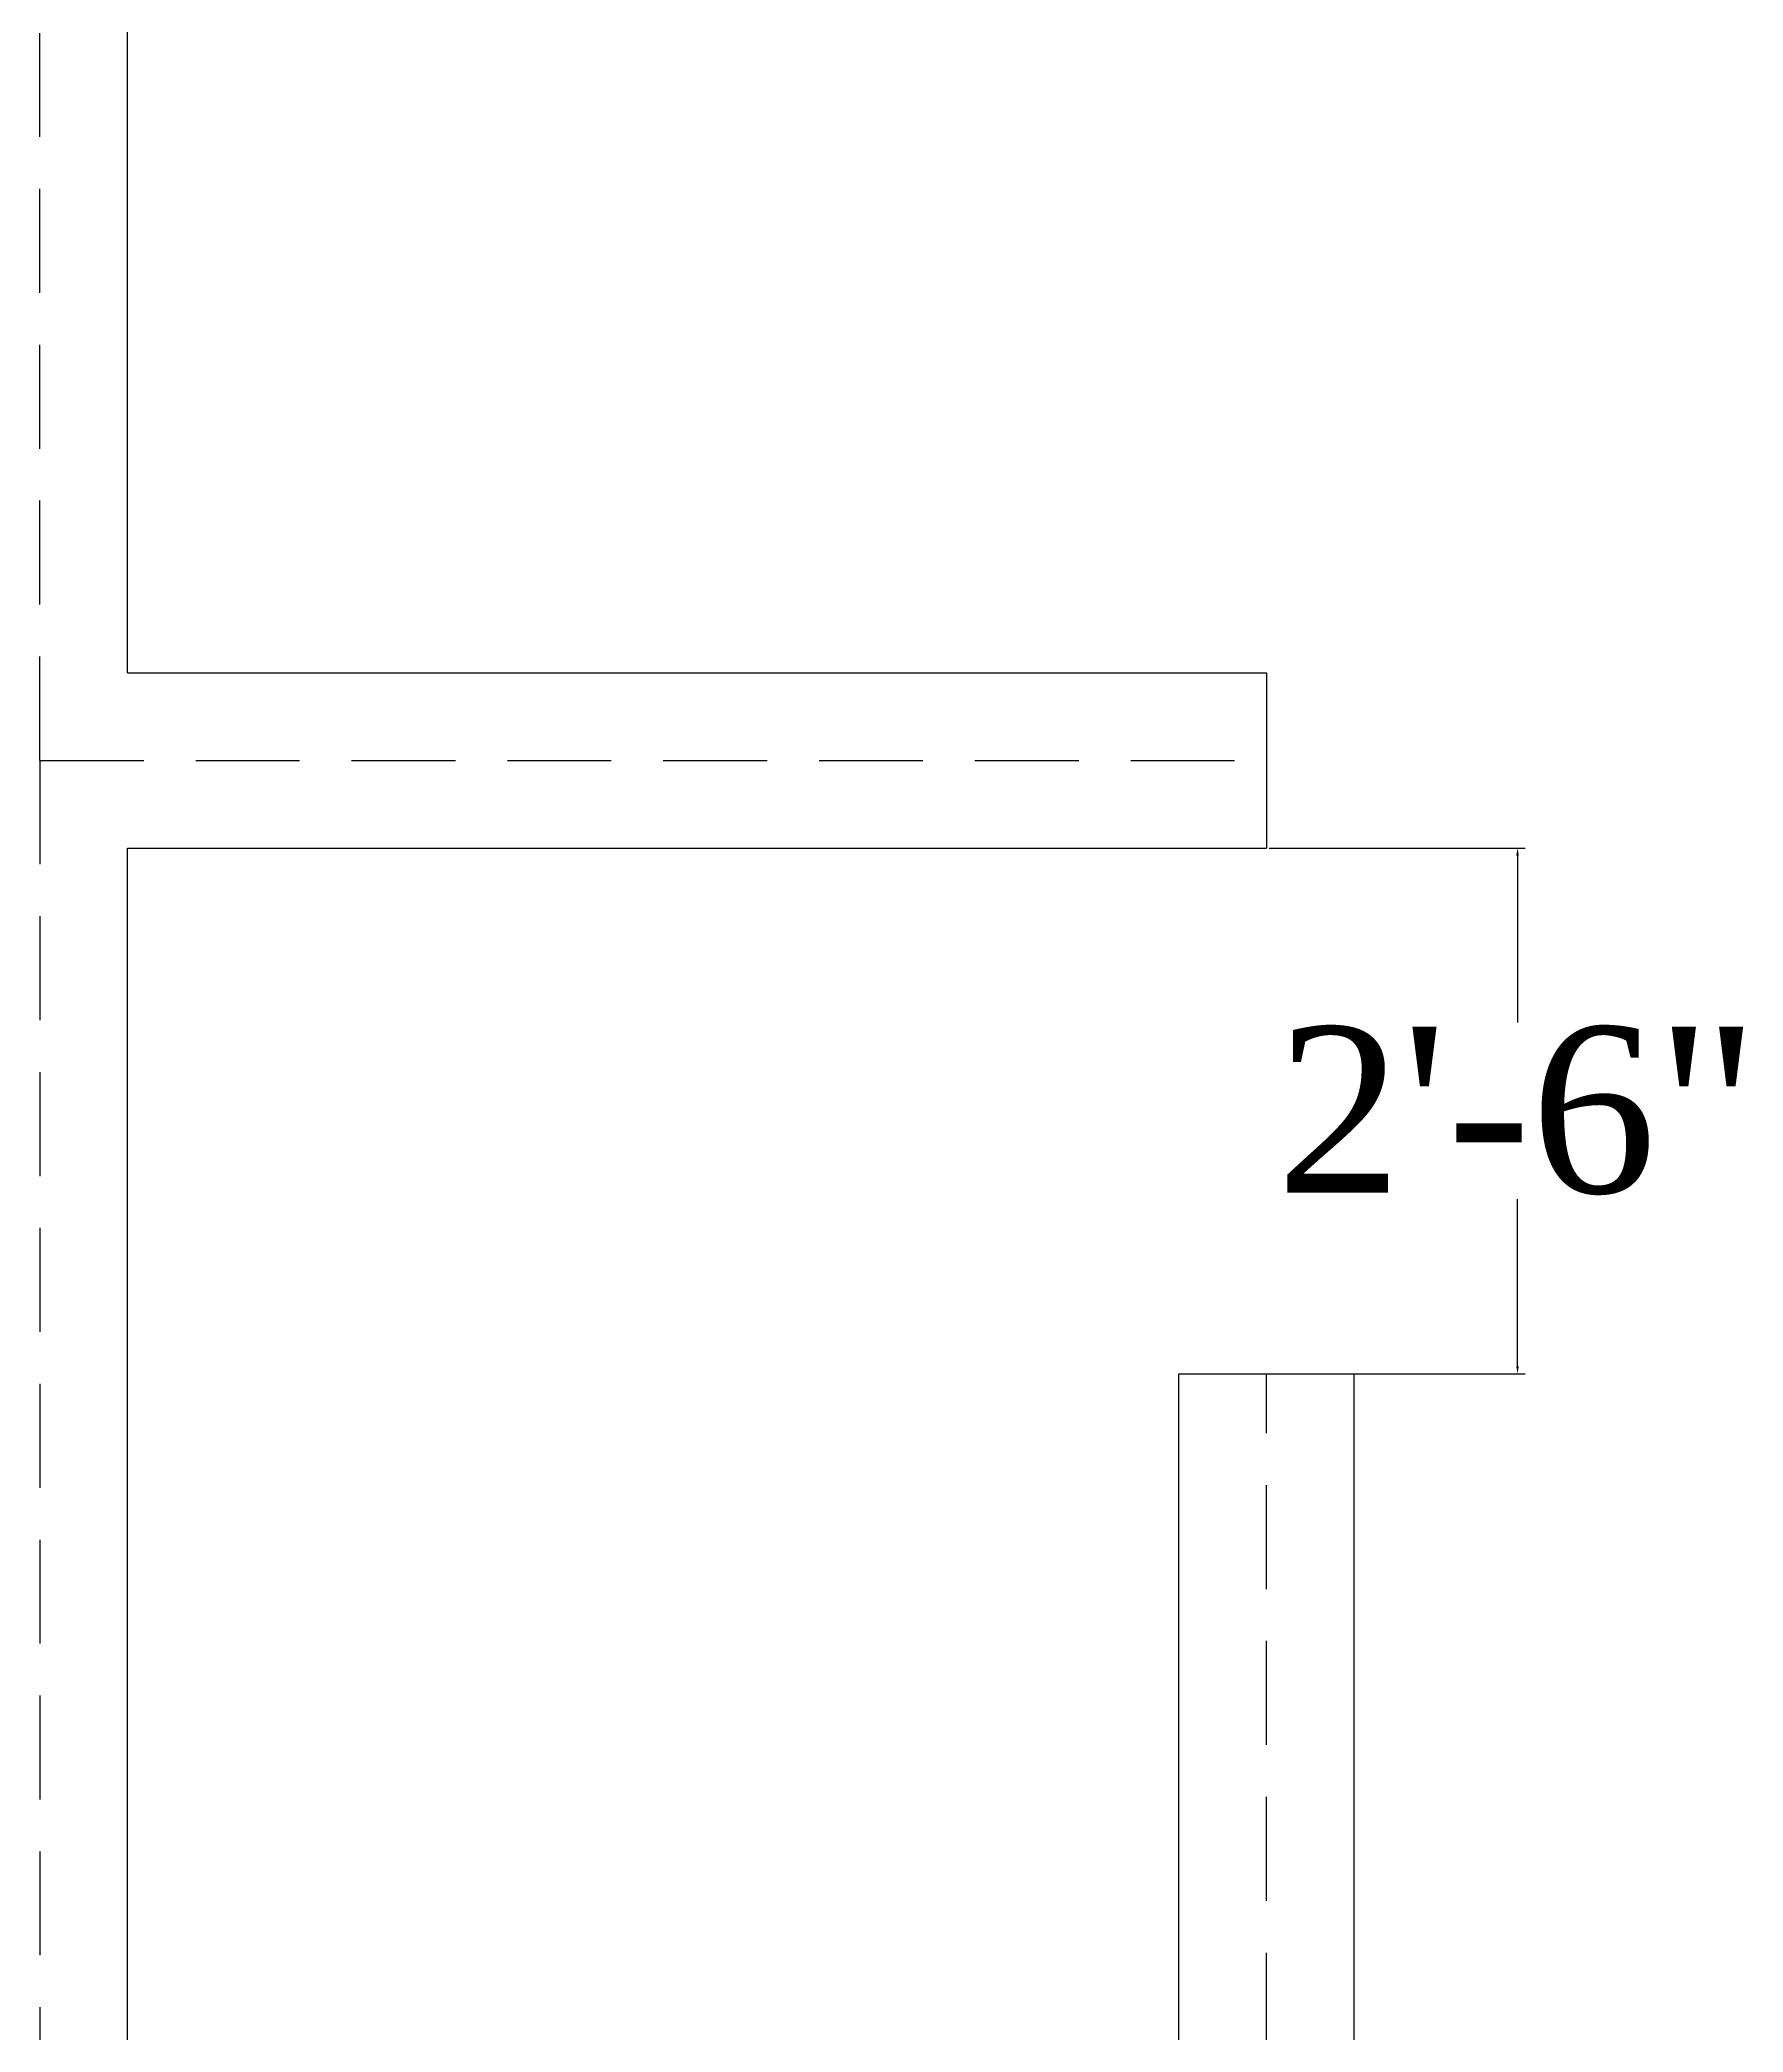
# Model space of a CAD drawing. Header units: inches. Extents: x 440 to 818, y -93 to 250.
# Drawn here: x 577.02 to 618.01, y -44.77 to 3.17 of the extents above; entities that cross this region are included whole.
import ezdxf

# ---------------------------------------------------------------- set-up
doc = ezdxf.new("R2010")
doc.units = ezdxf.units.IN
doc.header["$LTSCALE"] = 5
doc.header["$MEASUREMENT"] = 0
doc.linetypes.add('HIDDENX2', pattern=[0.75, 0.5, -0.25])
doc.layers.add('dot', color=1, linetype='Continuous')
doc.styles.get("Standard").update_dxf_attribs({"font": 'arial.ttf'})
doc.dimstyles.get("Standard").update_dxf_attribs({"dimtxt": 0.18, "dimasz": 0.18, "dimexe": 0.18, "dimexo": 0.0625, "dimgap": 0.09, "dimtad": 0, "dimtih": 1, "dimtoh": 1, "dimdec": 4, "dimzin": 0, "dimdsep": 46, "dimtxsty": 'Standard', "dimcen": 0.09, "dimadec": 0, "dimazin": 0, "dimtfac": 1, "dimtdec": 4, "dimtofl": 0, "dimtmove": 0, "dimatfit": 3, "dimfxl": 1, "dimtolj": 1, "dimtzin": 0, "dimarcsym": 0})

# ---------------------------------------------------------------- blocks, each defined once
blk = doc.blocks.new('*D33')
at = {"color": 0, "lineweight": -2, "transparency": 16777216}
for p, q in [((606.602, -16.277), (612.761, -16.277)), ((612.581, -16.457), (612.581, -20.478)), ((612.581, -28.748), (612.581, -24.727)), ((606.602, -28.928), (612.761, -28.928))]:
    blk.add_line(p, q, dxfattribs=at)
at = {"color": 0, "transparency": 16777216}
for points in [[(612.551, -16.457), (612.611, -16.457), (612.581, -16.277)], [(612.551, -28.748), (612.611, -28.748), (612.581, -28.928)]]:
    blk.add_solid(points, dxfattribs=at)
at = {"layer": 'Defpoints', "color": 0, "transparency": 16777216}
for p in [(606.54, -16.277), (606.54, -28.928), (612.581, -28.928)]:
    blk.add_point(p, dxfattribs=at)
at = {"color": 0, "transparency": 16777216, "insert": (612.581, -22.602), "char_height": 0.18, "attachment_point": 5}
blk.add_mtext('\\A1;{\\fTimes New Roman|b0|i0|c0|p18;\\H22.22222x;2\'-6"}', dxfattribs=at)

msp = doc.modelspace()

# ---------------------------------------------------------------- linework, layer by layer
for p, q in [((579.13152, -12.06079), (579.13152, 53.71944)), ((579.13152, -12.06079), (606.53995, -12.06079)), ((606.53995, -12.06079), (606.53995, -16.27747)), ((579.13152, -76.99768), (579.13152, -16.27747)), ((579.13152, -16.27747), (606.53995, -16.27747)), ((604.43161, -76.99768), (604.43161, -28.92751)), ((604.43161, -28.92751), (608.64829, -28.92751)), ((608.64829, -76.99768), (608.64829, -28.92751))]:
    msp.add_line(p, q)
at = {"layer": 'dot', "linetype": 'HIDDENX2'}
for p, q in [((577.02318, -14.16913), (577.02318, 53.71944)), ((577.02318, -14.16913), (577.02318, -79.10602)), ((577.02318, -14.16913), (606.50559, -14.16913)), ((606.53995, -79.10602), (606.53995, -28.92751))]:
    msp.add_line(p, q, dxfattribs=at)

# ---------------------------------------------------------------- dimensions: what is measured, and where the dimension line sits
dim = msp.add_linear_dim(base=(612.58059, -28.92751), p1=(606.53995, -16.27747), p2=(606.53995, -28.92751), angle=90, text='{\\fTimes New Roman|b0|i0|c0|p18;\\H22.22222x;2\'-6"}', dimstyle='Standard')
dim.commit()
dim.dimension.update_dxf_attribs({"geometry": '*D33', "text_midpoint": (612.58059, -22.60249)})

doc.saveas('drawing.dxf')
